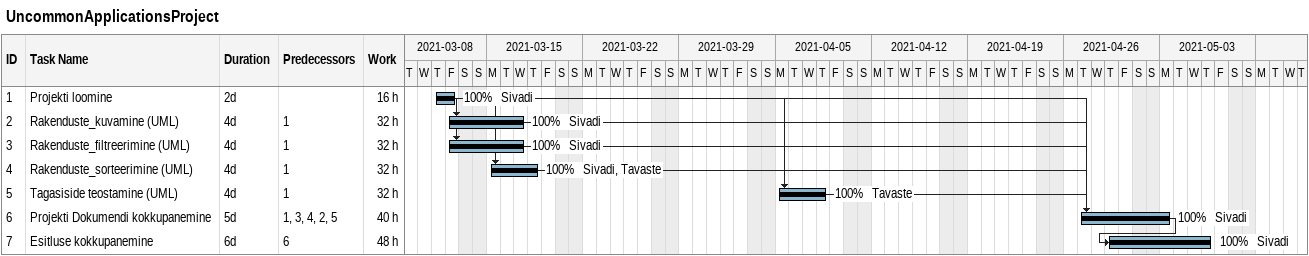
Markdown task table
UncommonApplicationsProject

| ID | Task | Duration | Start | Finish | Predecessors | Resources | % complete | Work (h) |
|---|---|---|---|---|---|---|---|---|
| 1 | Projekti loomine | 2d | 2021-03-11 | 2021-03-12 |  | Sivadi | 100 | 16 |
| 2 | Rakenduste_kuvamine (UML) | 4d | 2021-03-12 | 2021-03-17 | 1 | Sivadi | 100 | 32 |
| 3 | Rakenduste_filtreerimine (UML) | 4d | 2021-03-12 | 2021-03-17 | 1 | Sivadi | 100 | 32 |
| 4 | Rakenduste_sorteerimine (UML) | 4d | 2021-03-15 | 2021-03-18 | 1 | Sivadi, Tavaste | 100 | 32 |
| 5 | Tagasiside teostamine (UML) | 4d | 2021-04-05 | 2021-04-08 | 1 | Tavaste | 100 | 32 |
| 6 | Projekti Dokumendi kokkupanemine | 5d | 2021-04-27 | 2021-05-03 | 1, 3, 4, 2, 5 | Sivadi | 100 | 40 |
| 7 | Esitluse kokkupanemine | 6d | 2021-04-29 | 2021-05-06 | 6 | Sivadi | 100 | 48 |
